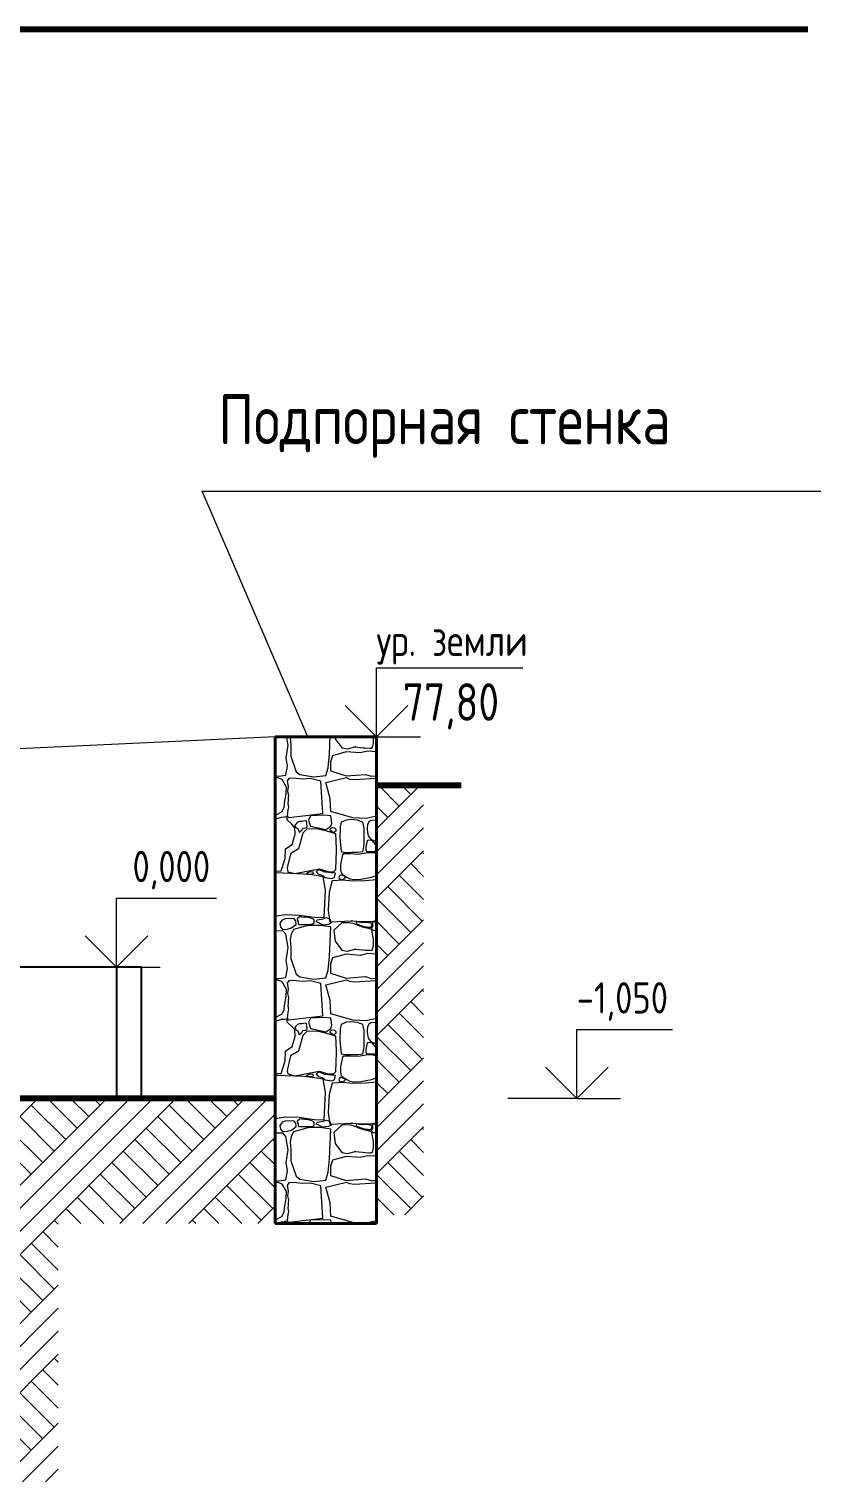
# Model space of a CAD drawing. Header units: feet. Extents: x -10410 to 374725, y -46422 to 88923.
# Drawn here: x 166549 to 172806, y -4114 to 7496 of the extents above; entities that cross this region are included whole.
import ezdxf
from ezdxf.enums import TextEntityAlignment as Align

# ---------------------------------------------------------------- set-up
doc = ezdxf.new("R2010")
doc.units = ezdxf.units.FT
doc.header["$MEASUREMENT"] = 0
doc.set_wipeout_variables(frame=1)
doc.linetypes.add('Wipeout_Contour', pattern=[1000, 0, -1000])
for name, color, linetype in [('Интерьер - Мебель', 7, 'Continuous'), ('Конструктив - Стены Несущие', 7, 'Continuous'), ('Местность - Рельеф', 7, 'Continuous')]:
    doc.layers.add(name, color=color, linetype=linetype)
for name, color, linetype, lineweight in [('Интерьер - Мебель_Ном._пера__1', 7, 'Continuous', 20), ('Конструктив - Перекрытия_Ном._пера__21', 7, 'Continuous', 40), ('Конструктив - Стены Несущие_Ном._пера__1', 7, 'Continuous', 20), ('Конструктив - Стены Несущие_Ном._пера__21', 7, 'Continuous', 40), ('Маркер - Оси_Ном._пера__1', 7, 'Continuous', 20), ('Местность - Рельеф_Ном._пера__1', 7, 'Continuous', 20), ('Местность - Рельеф_Ном._пера__120', 7, 'Continuous', 5), ('Местность - Рельеф_Ном._пера__41', 7, 'Continuous', 80)]:
    doc.layers.add(name, color=color, linetype=linetype, lineweight=lineweight)
doc.layers.add('Конструктив - Стены Несущие_Ном._пера__87', color=7, linetype='Continuous', lineweight=25, true_color=0x6a6a6a)
doc.layers.add('Местность - Рельеф_Ном._пера__118', color=7, linetype='Continuous', lineweight=5, true_color=0x573938)
doc.styles.add('СГЕНЕРИР_СТИЛЬ_2', font='CS_Gost2304.shx')
pattern_1 = [(45, (0, 0), (-275.7716, 275.7716), []), (45, (-91.9, 91.9), (-551.5433, 551.5433), []), (45, (-183.85, 183.85), (-551.5433, 551.5433), []), (135, (-275.77, 275.77), (91.92388, 91.92388), [390, -390])]

# ---------------------------------------------------------------- blocks, each defined once
blk = doc.blocks.new('Отметка высоты 18')
at = {"layer": 'Интерьер - Мебель_Ном._пера__1', "linetype": 'Continuous'}
for p, q in [((0, 0), (0, 550)), ((0, 550), (766, 550)), ((0, 0), (-250, 250)), ((0, 0), (250, 250)), ((0, 0), (-550, 0)), ((0, 0), (350, 0))]:
    blk.add_line(p, q, dxfattribs=at)
at = {"layer": 'Интерьер - Мебель_Ном._пера__1', "style": 'СГЕНЕРИР_СТИЛЬ_2'}
blk.add_attdef('ac_toplevel', text='', height=250, dxfattribs=at).set_placement((0, 603), align=Align.BOTTOM_LEFT)
blk = doc.blocks.new('Отметка высоты 18_2')
at = {"layer": 'Интерьер - Мебель_Ном._пера__1', "linetype": 'Continuous'}
for p, q in [((0, 0), (0, 550)), ((0, 550), (1168, 550)), ((0, 0), (-250, 250)), ((0, 0), (250, 250)), ((0, 0), (-550, 0)), ((0, 0), (350, 0))]:
    blk.add_line(p, q, dxfattribs=at)
at = {"layer": 'Интерьер - Мебель_Ном._пера__1', "style": 'СГЕНЕРИР_СТИЛЬ_2'}
blk.add_attdef('c1', text='', height=250, dxfattribs=at).set_placement((0, 570), align=Align.BOTTOM_LEFT)
blk = doc.blocks.new('Отметка высоты 18_3')
at = {"layer": 'Интерьер - Мебель_Ном._пера__1', "linetype": 'Continuous'}
for p, q in [((0, 0), (0, 550)), ((0, 550), (800, 550)), ((0, 0), (-250, 250)), ((0, 0), (250, 250)), ((0, 0), (-550, 0)), ((0, 0), (350, 0))]:
    blk.add_line(p, q, dxfattribs=at)
at = {"layer": 'Интерьер - Мебель_Ном._пера__1', "style": 'СГЕНЕРИР_СТИЛЬ_2'}
blk.add_attdef('ac_toplevel', text='', height=250, dxfattribs=at).set_placement((0, 603), align=Align.BOTTOM_LEFT)
blk = doc.blocks.new('*X328')
at = {"layer": 'Конструктив - Стены Несущие_Ном._пера__1', "linetype": 'Continuous'}
for p, q in [((168603, 1671), (168620, 1773)), ((168620, 1773), (168607, 1849)), ((168637, 1849), (168635, 1836)), ((168635, 1836), (168642, 1773)), ((168642, 1773), (168641, 1685)), ((168949, 1702), (168956, 1849)), ((168992, 1849), (168995, 1823)), ((168995, 1823), (169050, 1751)), ((169050, 1751), (169094, 1744)), ((169094, 1744), (169155, 1760)), ((169155, 1760), (169218, 1753)), ((169218, 1753), (169234, 1751)), ((169234, 1751), (169273, 1750)), ((169273, 1750), (169284, 1749)), ((169284, 1749), (169288, 1751)), ((169288, 1751), (169293, 1755)), ((169293, 1755), (169297, 1766)), ((169297, 1766), (169302, 1788)), ((169302, 1840), (169300, 1849)), ((169302, 1788), (169302, 1840)), ((168614, 1606), (168603, 1671)), ((168641, 1685), (168683, 1561)), ((168940, 1593), (168949, 1702)), ((168959, 1641), (168958, 1568)), ((168974, 1689), (168959, 1641)), ((169084, 1719), (168974, 1689)), ((169195, 1711), (169084, 1719)), ((169253, 1726), (169195, 1711)), ((169326, 1721), (169253, 1726)), ((168516, 1528), (168545, 1525)), ((168539, 1512), (168516, 1512)), ((168572, 1498), (168539, 1512)), ((168545, 1525), (168601, 1534)), ((168601, 1534), (168614, 1606)), ((168656, 1511), (168625, 1508)), ((168736, 1503), (168656, 1511)), ((168683, 1561), (168714, 1538)), ((168714, 1538), (168825, 1521)), ((168825, 1521), (168922, 1531)), ((168921, 1474), (169087, 1514)), ((168922, 1531), (168940, 1593)), ((168958, 1568), (169084, 1528)), ((169084, 1528), (169237, 1540)), ((169087, 1514), (169111, 1503)), ((169151, 1498), (169317, 1510)), ((169237, 1540), (169282, 1527)), ((169282, 1527), (169326, 1528)), ((169317, 1510), (169326, 1510)), ((168606, 1439), (168572, 1498)), ((168604, 1385), (168606, 1439)), ((168625, 1508), (168613, 1489)), ((168613, 1489), (168621, 1442)), ((168621, 1442), (168615, 1404)), ((168615, 1404), (168623, 1373)), ((168799, 1507), (168736, 1503)), ((168880, 1485), (168799, 1507)), ((168897, 1227), (168880, 1485)), ((168956, 1348), (168921, 1474)), ((169111, 1503), (169151, 1498)), ((168572, 1243), (168588, 1278)), ((168588, 1278), (168591, 1310)), ((168591, 1310), (168604, 1385)), ((168621, 1329), (168617, 1307)), ((168617, 1307), (168623, 1279)), ((168623, 1279), (168617, 1257)), ((168623, 1373), (168619, 1351)), ((168619, 1351), (168621, 1329)), ((168961, 1243), (168956, 1348)), ((168516, 1212), (168517, 1212)), ((168565, 1196), (168516, 1181)), ((168517, 1212), (168572, 1243)), ((168591, 1198), (168565, 1196)), ((168600, 1202), (168591, 1198)), ((168613, 1197), (168600, 1202)), ((168612, 1177), (168613, 1197)), ((168648, 1141), (168612, 1177)), ((168615, 1229), (168613, 1210)), ((168613, 1210), (168617, 1200)), ((168617, 1257), (168615, 1229)), ((168617, 1200), (168625, 1196)), ((168625, 1196), (168897, 1227)), ((168708, 1164), (168693, 1155)), ((168717, 1164), (168708, 1164)), ((168728, 1163), (168717, 1164)), ((168755, 1169), (168728, 1163)), ((168766, 1166), (168755, 1169)), ((168770, 1151), (168766, 1166)), ((168799, 1210), (168782, 1175)), ((168782, 1175), (168799, 1126)), ((168905, 1213), (168799, 1210)), ((168961, 1210), (168905, 1213)), ((169137, 1192), (168961, 1243)), ((168969, 1151), (168961, 1210)), ((169083, 1175), (169043, 1158)), ((169120, 1179), (169083, 1175)), ((169175, 1174), (169120, 1179)), ((169244, 1187), (169137, 1192)), ((169217, 1158), (169175, 1174)), ((169326, 1205), (169244, 1187)), ((169280, 1171), (169265, 1160)), ((169326, 1174), (169280, 1171)), ((168673, 1114), (168648, 1141)), ((168653, 981), (168675, 1061)), ((168680, 1143), (168673, 1134)), ((168673, 1134), (168673, 1126)), ((168673, 1126), (168685, 1113)), ((168675, 1061), (168673, 1114)), ((168693, 1155), (168680, 1143)), ((168685, 1113), (168697, 1107)), ((168697, 1107), (168704, 1085)), ((168737, 1070), (168702, 945)), ((168704, 1085), (168707, 1079)), ((168707, 1079), (168714, 1080)), ((168714, 1080), (168721, 1085)), ((168721, 1085), (168728, 1094)), ((168728, 1094), (168738, 1111)), ((168768, 1102), (168737, 1070)), ((168738, 1111), (168759, 1114)), ((168759, 1114), (168771, 1119)), ((168850, 1105), (168768, 1102)), ((168772, 1126), (168770, 1151)), ((168771, 1119), (168772, 1126)), ((168799, 1126), (168922, 1100)), ((168928, 1087), (168850, 1105)), ((168922, 1100), (168961, 1126)), ((168981, 1070), (168928, 1087)), ((168955, 1096), (168957, 1107)), ((168961, 1089), (168955, 1096)), ((168957, 1107), (168966, 1114)), ((168961, 1126), (168969, 1151)), ((168972, 1081), (168961, 1089)), ((168966, 1114), (168978, 1115)), ((168985, 1076), (168972, 1081)), ((168978, 1115), (168989, 1112)), ((168997, 1066), (168981, 1070)), ((168991, 1077), (168985, 1076)), ((168989, 1112), (169002, 1102)), ((168994, 1080), (168991, 1077)), ((169000, 1087), (168994, 1080)), ((169002, 1060), (168997, 1066)), ((169002, 1102), (169000, 1087)), ((169002, 1056), (169002, 1060)), ((169003, 1019), (169002, 1056)), ((169035, 1122), (169033, 1034)), ((169043, 1158), (169035, 1122)), ((169228, 1110), (169217, 1158)), ((169226, 983), (169227, 1074)), ((169227, 1074), (169228, 1110)), ((169254, 1136), (169250, 1114)), ((169250, 1114), (169251, 1095)), ((169251, 1095), (169259, 1050)), ((169265, 1160), (169254, 1136)), ((169259, 1050), (169280, 1022)), ((168596, 868), (168598, 944)), ((168598, 944), (168653, 981)), ((168702, 945), (168639, 906)), ((169002, 781), (169005, 933)), ((169005, 933), (169003, 1019)), ((169033, 1034), (169043, 924)), ((169217, 924), (169223, 946)), ((169223, 946), (169226, 983)), ((169251, 1009), (169240, 958)), ((169240, 958), (169240, 936)), ((169240, 936), (169243, 928)), ((169254, 1012), (169251, 1009)), ((169264, 1014), (169254, 1012)), ((169295, 1009), (169264, 1014)), ((169280, 1022), (169314, 1007)), ((169317, 980), (169295, 1009)), ((169314, 1007), (169326, 1005)), ((169326, 969), (169317, 980)), ((169326, 968), (169326, 969)), ((168565, 768), (168596, 868)), ((168639, 906), (168611, 792)), ((169053, 896), (169038, 820)), ((169038, 820), (169039, 777)), ((169043, 924), (169079, 917)), ((169060, 904), (169053, 896)), ((169078, 904), (169060, 904)), ((169119, 905), (169078, 904)), ((169079, 917), (169130, 918)), ((169182, 901), (169119, 905)), ((169130, 918), (169178, 918)), ((169178, 918), (169217, 924)), ((169222, 909), (169182, 901)), ((169262, 914), (169222, 909)), ((169243, 928), (169245, 924)), ((169245, 924), (169251, 923)), ((169251, 923), (169295, 923)), ((169296, 914), (169262, 914)), ((169295, 923), (169314, 924)), ((169322, 908), (169296, 914)), ((169314, 924), (169323, 926)), ((169326, 905), (169322, 908)), ((169323, 926), (169326, 929)), ((168516, 767), (168565, 768)), ((168526, 752), (168516, 750)), ((168743, 742), (168526, 752)), ((168611, 792), (168618, 762)), ((168618, 762), (168672, 749)), ((168672, 749), (168868, 785)), ((168812, 736), (168743, 742)), ((168766, 748), (168784, 762)), ((168769, 743), (168766, 748)), ((168804, 740), (168769, 743)), ((168784, 762), (168815, 763)), ((168823, 747), (168804, 740)), ((168901, 722), (168812, 736)), ((168815, 763), (168823, 747)), ((168867, 776), (168843, 765)), ((168843, 765), (168857, 745)), ((168857, 745), (168896, 733)), ((168916, 759), (168867, 776)), ((168868, 785), (168939, 763)), ((168896, 733), (168916, 717)), ((168918, 616), (168901, 722)), ((168966, 753), (168916, 759)), ((168916, 717), (168968, 707)), ((168939, 763), (168981, 762)), ((168999, 750), (168966, 753)), ((168968, 707), (168991, 717)), ((168981, 762), (169002, 781)), ((168991, 717), (168999, 750)), ((169030, 728), (169026, 718)), ((169026, 718), (169030, 706)), ((169033, 733), (169030, 728)), ((169030, 706), (169035, 703)), ((169041, 735), (169033, 733)), ((169035, 703), (169042, 701)), ((169039, 777), (169043, 752)), ((169064, 728), (169041, 735)), ((169042, 701), (169054, 701)), ((169043, 752), (169053, 739)), ((169053, 739), (169089, 718)), ((169054, 701), (169064, 706)), ((169075, 721), (169064, 728)), ((169064, 706), (169072, 710)), ((169072, 710), (169075, 715)), ((169075, 715), (169075, 721)), ((169089, 718), (169113, 706)), ((169113, 706), (169147, 699)), ((169147, 699), (169202, 702)), ((169202, 702), (169244, 711)), ((169326, 697), (169236, 690)), ((169244, 711), (169285, 719)), ((169285, 719), (169323, 731)), ((169323, 731), (169326, 732)), ((168909, 395), (168918, 616)), ((168948, 599), (168940, 451)), ((168971, 689), (168948, 599)), ((169059, 694), (168971, 689)), ((169134, 687), (169059, 694)), ((169236, 690), (169134, 687)), ((168516, 406), (168595, 420)), ((168571, 376), (168554, 352)), ((168554, 352), (168558, 323)), ((168596, 386), (168571, 376)), ((168595, 420), (168707, 416)), ((168665, 389), (168596, 386)), ((168681, 369), (168665, 389)), ((168684, 341), (168681, 369)), ((168707, 398), (168693, 385)), ((168693, 385), (168694, 372)), ((168694, 372), (168700, 364)), ((168700, 364), (168700, 356)), ((168700, 356), (168701, 347)), ((168707, 416), (168830, 399)), ((168714, 404), (168707, 398)), ((168729, 400), (168714, 404)), ((168751, 397), (168729, 400)), ((168775, 398), (168751, 397)), ((168802, 391), (168775, 398)), ((168814, 385), (168802, 391)), ((168825, 380), (168814, 385)), ((168818, 346), (168826, 351)), ((168829, 376), (168825, 380)), ((168826, 351), (168828, 359)), ((168828, 359), (168829, 367)), ((168829, 367), (168829, 376)), ((168830, 399), (168909, 395)), ((168843, 361), (168852, 379)), ((168864, 353), (168843, 361)), ((168852, 379), (168900, 385)), ((168894, 336), (168864, 353)), ((168900, 385), (168926, 395)), ((168926, 395), (168954, 382)), ((168940, 451), (168952, 362)), ((168964, 355), (168942, 341)), ((168952, 362), (169128, 371)), ((168954, 382), (168964, 355)), ((169050, 353), (168984, 295)), ((169107, 355), (169050, 353)), ((169151, 345), (169107, 355)), ((169128, 371), (169211, 365)), ((169165, 359), (169164, 352)), ((169164, 352), (169167, 345)), ((169169, 362), (169165, 359)), ((169176, 363), (169169, 362)), ((169181, 362), (169176, 363)), ((169185, 360), (169181, 362)), ((169187, 358), (169185, 360)), ((169200, 357), (169187, 358)), ((169239, 357), (169200, 357)), ((169211, 365), (169286, 365)), ((169265, 355), (169239, 357)), ((169275, 354), (169265, 355)), ((169284, 350), (169275, 354)), ((169287, 347), (169284, 350)), ((169286, 365), (169326, 372)), ((169294, 357), (169293, 351)), ((169293, 351), (169295, 340)), ((169297, 361), (169294, 357)), ((169302, 360), (169297, 361)), ((169317, 361), (169302, 360)), ((169326, 362), (169317, 361)), ((168517, 289), (168516, 289)), ((168579, 288), (168517, 289)), ((168558, 323), (168573, 304)), ((168573, 304), (168607, 301)), ((168601, 263), (168579, 288)), ((168620, 156), (168601, 263)), ((168607, 301), (168646, 313)), ((168644, 261), (168635, 220)), ((168662, 300), (168644, 261)), ((168646, 313), (168684, 341)), ((168692, 308), (168662, 300)), ((168740, 321), (168692, 308)), ((168701, 347), (168707, 341)), ((168707, 341), (168775, 341)), ((168785, 333), (168740, 321)), ((168775, 341), (168818, 346)), ((168831, 333), (168785, 333)), ((168876, 333), (168831, 333)), ((168961, 321), (168876, 333)), ((168942, 341), (168894, 336)), ((168949, 86), (168961, 321)), ((168984, 295), (168995, 206)), ((169185, 329), (169151, 345)), ((169167, 345), (169189, 337)), ((169224, 316), (169185, 329)), ((169189, 337), (169218, 328)), ((169218, 328), (169236, 323)), ((169246, 310), (169224, 316)), ((169236, 323), (169248, 322)), ((169270, 305), (169246, 310)), ((169248, 322), (169257, 319)), ((169257, 319), (169272, 318)), ((169280, 303), (169270, 305)), ((169272, 318), (169278, 318)), ((169278, 318), (169284, 320)), ((169288, 297), (169280, 303)), ((169284, 320), (169286, 323)), ((169288, 317), (169285, 310)), ((169285, 310), (169287, 302)), ((169286, 323), (169287, 327)), ((169289, 343), (169287, 347)), ((169287, 327), (169288, 334)), ((169287, 302), (169294, 297)), ((169288, 334), (169289, 338)), ((169294, 323), (169288, 317)), ((169294, 263), (169288, 297)), ((169289, 338), (169289, 343)), ((169295, 340), (169294, 323)), ((169294, 297), (169302, 295)), ((169302, 223), (169294, 263)), ((169302, 295), (169316, 293)), ((169316, 293), (169326, 293)), ((168603, 54), (168620, 156)), ((168635, 220), (168642, 157)), ((168642, 157), (168641, 69)), ((168995, 206), (169050, 135)), ((169050, 135), (169094, 127)), ((169094, 127), (169155, 143)), ((169155, 143), (169218, 137)), ((169218, 137), (169234, 134)), ((169234, 134), (169273, 134)), ((169273, 134), (169284, 132)), ((169284, 132), (169288, 135)), ((169288, 135), (169293, 139)), ((169293, 139), (169297, 150)), ((169297, 150), (169302, 171)), ((169302, 171), (169302, 223)), ((168614, -10), (168603, 54)), ((168641, 69), (168683, -56)), ((168940, -24), (168949, 86)), ((168959, 25), (168958, -48)), ((168974, 73), (168959, 25)), ((169084, 103), (168974, 73)), ((169195, 94), (169084, 103)), ((169253, 109), (169195, 94)), ((169326, 104), (169253, 109)), ((168516, -88), (168545, -91)), ((168539, -104), (168516, -105)), ((168572, -118), (168539, -104)), ((168545, -91), (168601, -83)), ((168601, -83), (168614, -10)), ((168625, -109), (168613, -128)), ((168656, -106), (168625, -109)), ((168736, -114), (168656, -106)), ((168683, -56), (168714, -79)), ((168714, -79), (168825, -96)), ((168799, -109), (168736, -114)), ((168880, -131), (168799, -109)), ((168825, -96), (168922, -85)), ((168921, -142), (169087, -103)), ((168922, -85), (168940, -24)), ((168958, -48), (169084, -88)), ((169084, -88), (169237, -76)), ((169087, -103), (169111, -113)), ((169111, -113), (169151, -118)), ((169151, -118), (169317, -106)), ((169237, -76), (169282, -90)), ((169282, -90), (169326, -89)), ((169317, -106), (169326, -107)), ((168606, -178), (168572, -118)), ((168591, -307), (168604, -232)), ((168604, -232), (168606, -178)), ((168613, -128), (168621, -175)), ((168621, -175), (168615, -212)), ((168615, -212), (168623, -244)), ((168897, -390), (168880, -131)), ((168956, -268), (168921, -142)), ((168572, -373), (168588, -338)), ((168588, -338), (168591, -307)), ((168621, -287), (168617, -310)), ((168617, -310), (168623, -338)), ((168623, -338), (168617, -360)), ((168623, -244), (168619, -266)), ((168619, -266), (168621, -287)), ((168961, -374), (168956, -268)), ((168516, -404), (168517, -404)), ((168565, -420), (168516, -436)), ((168517, -404), (168572, -373)), ((168591, -419), (168565, -420)), ((168600, -415), (168591, -419)), ((168613, -419), (168600, -415)), ((168612, -440), (168613, -419)), ((168648, -475), (168612, -440)), ((168615, -387), (168613, -407)), ((168613, -407), (168617, -417)), ((168617, -360), (168615, -387)), ((168617, -417), (168625, -421)), ((168625, -421), (168897, -390)), ((168693, -461), (168680, -473)), ((168708, -453), (168693, -461)), ((168717, -453), (168708, -453)), ((168728, -454), (168717, -453)), ((168755, -447), (168728, -454)), ((168766, -451), (168755, -447)), ((168770, -466), (168766, -451)), ((168799, -407), (168782, -441)), ((168782, -441), (168799, -490)), ((168905, -403), (168799, -407)), ((168961, -407), (168905, -403)), ((169137, -424), (168961, -374)), ((168969, -465), (168961, -407)), ((169043, -458), (169035, -495)), ((169083, -441), (169043, -458)), ((169120, -437), (169083, -441)), ((169175, -442), (169120, -437)), ((169244, -429), (169137, -424)), ((169217, -458), (169175, -442)), ((169228, -507), (169217, -458)), ((169326, -412), (169244, -429)), ((169265, -456), (169254, -481)), ((169280, -446), (169265, -456)), ((169326, -443), (169280, -446)), ((168673, -502), (168648, -475)), ((168653, -635), (168675, -555)), ((168680, -473), (168673, -483)), ((168673, -483), (168673, -490)), ((168673, -490), (168685, -504)), ((168675, -555), (168673, -502)), ((168685, -504), (168697, -509)), ((168697, -509), (168704, -532)), ((168737, -546), (168702, -671)), ((168704, -532), (168707, -538)), ((168707, -538), (168714, -537)), ((168714, -537), (168721, -532)), ((168721, -532), (168728, -523)), ((168728, -523), (168738, -506)), ((168768, -514), (168737, -546)), ((168738, -506), (168759, -503)), ((168759, -503), (168771, -498)), ((168850, -511), (168768, -514)), ((168772, -490), (168770, -466)), ((168771, -498), (168772, -490)), ((168799, -490), (168922, -517)), ((168928, -530), (168850, -511)), ((168922, -517), (168961, -490)), ((168981, -546), (168928, -530)), ((168955, -521), (168957, -510)), ((168961, -527), (168955, -521)), ((168957, -510), (168966, -503)), ((168961, -490), (168969, -465)), ((168972, -536), (168961, -527)), ((168966, -503), (168978, -501)), ((168985, -540), (168972, -536)), ((168978, -501), (168989, -505)), ((168997, -551), (168981, -546)), ((168991, -539), (168985, -540)), ((168989, -505), (169002, -514)), ((168994, -536), (168991, -539)), ((169000, -530), (168994, -536)), ((169002, -556), (168997, -551)), ((169002, -514), (169000, -530)), ((169002, -560), (169002, -556)), ((169003, -597), (169002, -560)), ((169035, -495), (169033, -583)), ((169226, -634), (169227, -543)), ((169227, -543), (169228, -507)), ((169254, -481), (169250, -503)), ((169250, -503), (169251, -521)), ((169251, -521), (169259, -567)), ((169259, -567), (169280, -594)), ((168596, -748), (168598, -672)), ((168598, -672), (168653, -635)), ((168702, -671), (168639, -710)), ((169002, -835), (169005, -684)), ((169005, -684), (169003, -597)), ((169033, -583), (169043, -692)), ((169043, -692), (169079, -699)), ((169178, -699), (169217, -692)), ((169217, -692), (169223, -670)), ((169223, -670), (169226, -634)), ((169251, -607), (169240, -659)), ((169240, -659), (169240, -681)), ((169240, -681), (169243, -688)), ((169243, -688), (169245, -693)), ((169245, -693), (169251, -694)), ((169254, -605), (169251, -607)), ((169251, -694), (169295, -694)), ((169264, -602), (169254, -605)), ((169295, -607), (169264, -602)), ((169280, -594), (169314, -610)), ((169317, -636), (169295, -607)), ((169295, -694), (169314, -692)), ((169314, -610), (169326, -612)), ((169314, -692), (169323, -690)), ((169326, -648), (169317, -636)), ((169323, -690), (169326, -688)), ((169326, -649), (169326, -648)), ((168565, -849), (168596, -748)), ((168639, -710), (168611, -825)), ((169053, -721), (169038, -796)), ((169038, -796), (169039, -840)), ((169060, -713), (169053, -721)), ((169078, -712), (169060, -713)), ((169119, -712), (169078, -712)), ((169079, -699), (169130, -699)), ((169182, -715), (169119, -712)), ((169130, -699), (169178, -699)), ((169222, -707), (169182, -715)), ((169262, -702), (169222, -707)), ((169296, -703), (169262, -702)), ((169322, -708), (169296, -703)), ((169326, -712), (169322, -708)), ((168516, -849), (168565, -849)), ((168526, -865), (168516, -866)), ((168743, -875), (168526, -865)), ((168611, -825), (168618, -854)), ((168618, -854), (168672, -868)), ((168672, -868), (168868, -832)), ((168812, -881), (168743, -875)), ((168766, -868), (168784, -855)), ((168769, -874), (168766, -868)), ((168804, -877), (168769, -874)), ((168784, -855), (168815, -854)), ((168823, -870), (168804, -877)), ((168901, -895), (168812, -881)), ((168815, -854), (168823, -870)), ((168867, -840), (168843, -852)), ((168843, -852), (168857, -872)), ((168857, -872), (168896, -884)), ((168916, -857), (168867, -840)), ((168868, -832), (168939, -853)), ((168896, -884), (168916, -900)), ((168918, -1001), (168901, -895)), ((168966, -864), (168916, -857)), ((168916, -900), (168968, -909)), ((168939, -853), (168981, -854)), ((168971, -927), (168948, -1018)), ((168999, -867), (168966, -864)), ((168968, -909), (168991, -900)), ((169059, -922), (168971, -927)), ((168981, -854), (169002, -835)), ((168991, -900), (168999, -867)), ((169030, -889), (169026, -899)), ((169026, -899), (169030, -911)), ((169033, -883), (169030, -889)), ((169030, -911), (169035, -914)), ((169041, -882), (169033, -883)), ((169035, -914), (169042, -915)), ((169039, -840), (169043, -865)), ((169064, -889), (169041, -882)), ((169042, -915), (169054, -916)), ((169043, -865), (169053, -877)), ((169053, -877), (169089, -898)), ((169054, -916), (169064, -911)), ((169134, -930), (169059, -922)), ((169075, -895), (169064, -889)), ((169064, -911), (169072, -907)), ((169072, -907), (169075, -902)), ((169075, -902), (169075, -895)), ((169089, -898), (169113, -911)), ((169113, -911), (169147, -918)), ((169236, -927), (169134, -930)), ((169147, -918), (169202, -915)), ((169202, -915), (169244, -906)), ((169326, -920), (169236, -927)), ((169244, -906), (169285, -897)), ((169285, -897), (169323, -886)), ((169323, -886), (169326, -884)), ((168909, -1221), (168918, -1001)), ((168948, -1018), (168940, -1165)), ((168516, -1210), (168595, -1197)), ((168571, -1240), (168554, -1265)), ((168554, -1265), (168558, -1294)), ((168596, -1231), (168571, -1240)), ((168595, -1197), (168707, -1200)), ((168665, -1228), (168596, -1231)), ((168646, -1303), (168684, -1275)), ((168681, -1247), (168665, -1228)), ((168684, -1275), (168681, -1247)), ((168707, -1219), (168693, -1232)), ((168693, -1232), (168694, -1245)), ((168694, -1245), (168700, -1252)), ((168700, -1252), (168700, -1260)), ((168700, -1260), (168701, -1269)), ((168701, -1269), (168707, -1275)), ((168707, -1200), (168830, -1218)), ((168714, -1213), (168707, -1219)), ((168707, -1275), (168775, -1275)), ((168729, -1216), (168714, -1213)), ((168751, -1219), (168729, -1216)), ((168775, -1219), (168751, -1219)), ((168802, -1225), (168775, -1219)), ((168775, -1275), (168818, -1271)), ((168814, -1231), (168802, -1225)), ((168825, -1236), (168814, -1231)), ((168818, -1271), (168826, -1266)), ((168829, -1241), (168825, -1236)), ((168826, -1266), (168828, -1257)), ((168828, -1257), (168829, -1250)), ((168829, -1250), (168829, -1241)), ((168830, -1218), (168909, -1221)), ((168843, -1256), (168852, -1238)), ((168864, -1263), (168843, -1256)), ((168852, -1238), (168900, -1231)), ((168894, -1280), (168864, -1263)), ((168942, -1275), (168894, -1280)), ((168900, -1231), (168926, -1222)), ((168926, -1222), (168954, -1235)), ((168940, -1165), (168952, -1254)), ((168964, -1262), (168942, -1275)), ((168952, -1254), (169128, -1246)), ((168954, -1235), (168964, -1262)), ((169050, -1264), (168984, -1321)), ((169107, -1261), (169050, -1264)), ((169151, -1272), (169107, -1261)), ((169128, -1246), (169211, -1252)), ((169185, -1288), (169151, -1272)), ((169165, -1258), (169164, -1265)), ((169164, -1265), (169167, -1272)), ((169169, -1254), (169165, -1258)), ((169167, -1272), (169189, -1280)), ((169176, -1253), (169169, -1254)), ((169181, -1254), (169176, -1253)), ((169185, -1256), (169181, -1254)), ((169187, -1258), (169185, -1256)), ((169200, -1259), (169187, -1258)), ((169239, -1259), (169200, -1259)), ((169211, -1252), (169286, -1252)), ((169265, -1261), (169239, -1259)), ((169275, -1263), (169265, -1261)), ((169284, -1267), (169275, -1263)), ((169287, -1270), (169284, -1267)), ((169286, -1252), (169326, -1244)), ((169289, -1274), (169287, -1270)), ((169289, -1278), (169289, -1274)), ((169294, -1259), (169293, -1266)), ((169293, -1266), (169295, -1277)), ((169297, -1256), (169294, -1259)), ((169295, -1277), (169294, -1293)), ((169302, -1256), (169297, -1256)), ((169317, -1255), (169302, -1256)), ((169326, -1255), (169317, -1255)), ((168517, -1327), (168516, -1327)), ((168579, -1328), (168517, -1327)), ((168558, -1294), (168573, -1312)), ((168573, -1312), (168607, -1315)), ((168601, -1353), (168579, -1328)), ((168620, -1460), (168601, -1353)), ((168607, -1315), (168646, -1303)), ((168644, -1356), (168635, -1397)), ((168662, -1317), (168644, -1356)), ((168692, -1308), (168662, -1317)), ((168740, -1296), (168692, -1308)), ((168785, -1283), (168740, -1296)), ((168831, -1283), (168785, -1283)), ((168876, -1283), (168831, -1283)), ((168961, -1296), (168876, -1283)), ((168949, -1531), (168961, -1296)), ((168984, -1321), (168995, -1410)), ((169224, -1300), (169185, -1288)), ((169189, -1280), (169218, -1289)), ((169218, -1289), (169236, -1293)), ((169246, -1306), (169224, -1300)), ((169236, -1293), (169248, -1295)), ((169270, -1312), (169246, -1306)), ((169248, -1295), (169257, -1298)), ((169257, -1298), (169272, -1299)), ((169280, -1314), (169270, -1312)), ((169272, -1299), (169278, -1298)), ((169278, -1298), (169284, -1296)), ((169288, -1320), (169280, -1314)), ((169284, -1296), (169286, -1293)), ((169288, -1299), (169285, -1307)), ((169285, -1307), (169287, -1314)), ((169286, -1293), (169287, -1289)), ((169287, -1289), (169288, -1283)), ((169287, -1314), (169294, -1320)), ((169288, -1283), (169289, -1278)), ((169294, -1293), (169288, -1299)), ((169294, -1353), (169288, -1320)), ((169294, -1320), (169302, -1322)), ((169302, -1393), (169294, -1353)), ((169302, -1322), (169316, -1323)), ((169302, -1445), (169302, -1393)), ((169316, -1323), (169326, -1323)), ((168603, -1562), (168620, -1460)), ((168635, -1397), (168642, -1460)), ((168642, -1460), (168641, -1548)), ((168995, -1410), (169050, -1482)), ((169050, -1482), (169094, -1489)), ((169094, -1489), (169155, -1473)), ((169155, -1473), (169218, -1480)), ((169253, -1507), (169195, -1522)), ((169218, -1480), (169234, -1482)), ((169234, -1482), (169273, -1483)), ((169326, -1512), (169253, -1507)), ((169273, -1483), (169284, -1484)), ((169284, -1484), (169288, -1482)), ((169288, -1482), (169293, -1478)), ((169293, -1478), (169297, -1467)), ((169297, -1467), (169302, -1445)), ((168614, -1627), (168603, -1562)), ((168641, -1548), (168683, -1672)), ((168940, -1640), (168949, -1531)), ((168959, -1592), (168958, -1665)), ((168974, -1544), (168959, -1592)), ((169084, -1514), (168974, -1544)), ((169195, -1522), (169084, -1514)), ((168516, -1705), (168545, -1708)), ((168539, -1721), (168516, -1721)), ((168572, -1735), (168539, -1721)), ((168545, -1708), (168601, -1699)), ((168606, -1794), (168572, -1735)), ((168601, -1699), (168614, -1627)), ((168625, -1725), (168613, -1744)), ((168656, -1722), (168625, -1725)), ((168736, -1730), (168656, -1722)), ((168683, -1672), (168714, -1695)), ((168714, -1695), (168825, -1712)), ((168799, -1726), (168736, -1730)), ((168880, -1748), (168799, -1726)), ((168825, -1712), (168922, -1702)), ((168921, -1759), (169087, -1719)), ((168922, -1702), (168940, -1640)), ((168958, -1665), (169084, -1705)), ((169084, -1705), (169237, -1693)), ((169087, -1719), (169111, -1730)), ((169111, -1730), (169151, -1735)), ((169151, -1735), (169317, -1723)), ((169237, -1693), (169282, -1706)), ((169282, -1706), (169326, -1705)), ((169317, -1723), (169326, -1723)), ((168591, -1923), (168604, -1848)), ((168604, -1848), (168606, -1794)), ((168613, -1744), (168621, -1791)), ((168621, -1791), (168615, -1829)), ((168615, -1829), (168623, -1860)), ((168897, -2006), (168880, -1748)), ((168956, -1885), (168921, -1759)), ((168572, -1990), (168588, -1955)), ((168588, -1955), (168591, -1923)), ((168621, -1904), (168617, -1926)), ((168617, -1926), (168623, -1954)), ((168623, -1954), (168617, -1976)), ((168623, -1860), (168619, -1882)), ((168619, -1882), (168621, -1904)), ((168961, -1990), (168956, -1885)), ((168516, -2021), (168517, -2021)), ((168517, -2021), (168572, -1990)), ((168565, -2037), (168523, -2050)), ((168591, -2035), (168565, -2037)), ((168600, -2031), (168591, -2035)), ((168613, -2036), (168600, -2031)), ((168612, -2050), (168613, -2036)), ((168615, -2004), (168613, -2023)), ((168613, -2023), (168617, -2033)), ((168617, -1976), (168615, -2004)), ((168617, -2033), (168625, -2037)), ((168625, -2037), (168897, -2006)), ((168799, -2023), (168786, -2050)), ((168905, -2020), (168799, -2023)), ((168961, -2023), (168905, -2020)), ((169137, -2041), (168961, -1990)), ((168965, -2050), (168961, -2023)), ((169244, -2046), (169137, -2041)), ((169326, -2028), (169244, -2046))]:
    blk.add_line(p, q, dxfattribs=at)
for p in [(169155, 1760), (169288, 1751), (169288, 1751), (168997, 1066), (169128, 371), (169155, 143), (169288, 135), (169288, 135), (168997, -551), (169128, -1246), (169155, -1473), (169288, -1482), (169288, -1482)]:
    blk.add_point(p, dxfattribs=at)
blk = doc.blocks.new('Штриховка_107', base_point=(0, 0))
at = {"layer": 'Конструктив - Стены Несущие_Ном._пера__1', "linetype": 'Continuous'}
blk.add_blockref('*X328', (0, 0), dxfattribs=at)

msp = doc.modelspace()

# ---------------------------------------------------------------- linework, layer by layer
at = {"layer": 'Конструктив - Перекрытия_Ном._пера__21', "linetype": 'Continuous'}
msp.add_line((168515.66637, 1840.82138), (169326.19213, 1840.82138), dxfattribs=at)
at = {"layer": 'Местность - Рельеф_Ном._пера__1', "linetype": 'Continuous'}
for p, q in [((168776.19213, 1840.82138), (167934.0601, 3803.00574)), ((167934.0601, 3803.00574), (173517.31239, 3803.00574))]:
    msp.add_line(p, q, dxfattribs=at)
at = {"layer": 'Местность - Рельеф_Ном._пера__120', "linetype": 'Continuous'}
msp.add_line((168515.66637, 1840.82138), (166218.16301, 1733.27666), dxfattribs=at)
at = {"layer": 'Местность - Рельеф_Ном._пера__41', "linetype": 'Continuous'}
msp.add_line((160418.42452, 7495.90048), (172772.52187, 7495.90048), dxfattribs=at)

# ---------------------------------------------------------------- block references
at = {"layer": 'Интерьер - Мебель', "linetype": 'Continuous'}
ref = msp.add_blockref('Отметка высоты 18_2', (169326.19213, 1840.82138), dxfattribs=dict(at, zscale=1000))
ref.add_attrib('c1', 'ур. земли', dxfattribs={"layer": 'Интерьер - Мебель_Ном._пера__1', "color": 7, "height": 250, "style": 'СГЕНЕРИР_СТИЛЬ_2'}).set_placement((169326.19213, 2410.82198), align=Align.BOTTOM_LEFT)
ref = msp.add_blockref('Отметка высоты 18', (170926.18934, -1049.65579), dxfattribs=dict(at, zscale=1000))
ref.add_attrib('ac_toplevel', '-1,050', dxfattribs={"layer": 'Интерьер - Мебель_Ном._пера__1', "color": 7, "height": 250, "style": 'СГЕНЕРИР_СТИЛЬ_2'}).set_placement((170926.18934, -446.20063), align=Align.BOTTOM_LEFT)

# ---------------------------------------------------------------- texts
at = {"layer": 'Маркер - Оси_Ном._пера__1', "linetype": 'Continuous', "attachment_point": 4, "style": 'СГЕНЕРИР_СТИЛЬ_2'}
for s, insert, char_height in [('\\A1;{\\FCS_Gost2304.shx;Подпорная стенка}', (168062.24292, 4323.41259), 400), ('\\A1;{\\FCS_Gost2304.shx;77,80}', (169536.41012, 2083.34563), 300)]:
    msp.add_mtext(s, dxfattribs=dict(at, insert=insert, char_height=char_height))

# ---------------------------------------------------------------- wipeouts: each hides what was drawn before it
at = {"color": 254, "linetype": 'Wipeout_Contour', "lineweight": 0, "ltscale": 1497902.116671698}
msp.add_wipeout([(166298.16299, -299.99999), (166148.16293, -299.99999), (166148.16301, -563.00001), (166167.16301, -563.00001), (166167.16301, -613), (166167.16299, -1049.99999), (167247.80263, -1050.00001), (167247.80263, -0.00001), (166298.16299, -0.00001)], dxfattribs=at).dxf.layer = 'Конструктив - Стены Несущие'

# ---------------------------------------------------------------- next in the draw order: wipeouts: each hides what was drawn before it
at = {"color": 254, "linetype": 'Wipeout_Contour', "lineweight": 0, "ltscale": 669397.798535}
msp.add_wipeout([(167247.80263, 0), (167247.80263, -1050.00001), (167447.80262, -1050.00001), (167447.80262, 0)], dxfattribs=at).dxf.layer = 'Конструктив - Стены Несущие'

# ---------------------------------------------------------------- next in the draw order: linework, layer by layer
at = {"layer": 'Конструктив - Стены Несущие_Ном._пера__87', "linetype": 'Continuous'}
for p, q in [((167247.80261, 0), (166298.163, 0)), ((167447.80261, 0), (167247.80261, 0))]:
    msp.add_line(p, q, dxfattribs=at)

# ---------------------------------------------------------------- next in the draw order: block references
at = {"layer": 'Интерьер - Мебель', "linetype": 'Continuous'}
ref = msp.add_blockref('Отметка высоты 18_3', (167247.80261, 0), dxfattribs=dict(at, zscale=1000))
ref.add_attrib('ac_toplevel', ' 0,000', dxfattribs={"layer": 'Интерьер - Мебель_Ном._пера__1', "color": 7, "height": 250, "style": 'СГЕНЕРИР_СТИЛЬ_2'}).set_placement((167247.80261, 603.45515), align=Align.BOTTOM_LEFT)

# ---------------------------------------------------------------- next in the draw order: wipeouts: each hides what was drawn before it
at = {"color": 254, "linetype": 'Wipeout_Contour', "lineweight": 0, "ltscale": 3234304.132017866}
msp.add_wipeout([(153816.54679, -1049.99989), (153816.54679, -2049.9999), (155650.12751, -2049.9999), (155650.12751, -3672.67613), (155650.12751, -4114.14605), (166148.16293, -4114.14605), (166782.8501, -4114.14605), (166782.8501, -3672.67613), (166782.8501, -2049.9999), (168515.66635, -2049.9999), (168515.66635, -1049.99989), (166782.8501, -1049.99989), (166445.60584, -1049.99989), (166148.16293, -1049.99989), (166148.16293, -2049.9999), (166148.16293, -3672.67613), (156148.163, -3672.67613), (156148.163, -2049.9999), (156148.163, -1049.99989), (155650.12751, -1049.99989)], dxfattribs=at).dxf.layer = 'Местность - Рельеф'

# ---------------------------------------------------------------- next in the draw order: hatches: boundary and pattern name
at = {"layer": 'Местность - Рельеф_Ном._пера__118', "linetype": 'Continuous'}
h = msp.add_hatch(dxfattribs=at)
h.set_pattern_fill('ГРУНТ_02', color=256, style=0, pattern_type=2)
h.set_pattern_definition(pattern_1)
h.paths.add_polyline_path([(153816.54679, -1049.99989), (153816.54679, -2049.9999), (155650.12751, -2049.9999), (155650.12751, -3672.67613), (155650.12751, -4114.14605), (166148.16293, -4114.14605), (166782.8501, -4114.14605), (166782.8501, -3672.67613), (166782.8501, -2049.9999), (168515.66635, -2049.9999), (168515.66635, -1049.99989), (166782.8501, -1049.99989), (166445.60584, -1049.99989), (166148.16293, -1049.99989), (166148.16293, -2049.9999), (166148.16293, -3672.67613), (156148.163, -3672.67613), (156148.163, -2049.9999), (156148.163, -1049.99989), (155650.12751, -1049.99989)])

# ---------------------------------------------------------------- next in the draw order: linework, layer by layer
at = {"layer": 'Конструктив - Перекрытия_Ном._пера__21', "linetype": 'Continuous'}
for p, q in [((168515.66637, -2050), (168515.66637, 1840.82138)), ((169326.19213, -2050), (168515.66637, -2050))]:
    msp.add_line(p, q, dxfattribs=at)
at = {"layer": 'Конструктив - Стены Несущие_Ном._пера__21', "linetype": 'Continuous'}
msp.add_line((168515.66637, -1050), (168515.66637, 1840.82138), dxfattribs=at)
at = {"layer": 'Конструктив - Стены Несущие_Ном._пера__87', "linetype": 'Continuous'}
for p, q in [((167247.80261, 0), (167247.80261, -1050)), ((167447.80261, -1050), (167447.80261, 0))]:
    msp.add_line(p, q, dxfattribs=at)
at = {"layer": 'Местность - Рельеф_Ном._пера__41', "linetype": 'Continuous', "flags": 128}
msp.add_lwpolyline([(168515.66637, -1050), (166445.60585, -1050), (166148.16301, -1050)], dxfattribs=at)

# ---------------------------------------------------------------- next in the draw order: block references
at = {"layer": 'Конструктив - Стены Несущие_Ном._пера__1', "linetype": 'Continuous'}
msp.add_blockref('Штриховка_107', (0, 0), dxfattribs=at)

# ---------------------------------------------------------------- next in the draw order: wipeouts: each hides what was drawn before it
at = {"color": 254, "linetype": 'Wipeout_Contour', "lineweight": 0, "ltscale": 678092.80134}
msp.add_wipeout([(169326.19213, 1453.1037), (169702.43077, 1453.1037), (169702.43077, -1978.84594), (169326.19213, -1978.84594)], dxfattribs=at).dxf.layer = 'Местность - Рельеф'

# ---------------------------------------------------------------- next in the draw order: hatches: boundary and pattern name
at = {"layer": 'Местность - Рельеф_Ном._пера__118', "linetype": 'Continuous'}
h = msp.add_hatch(dxfattribs=at)
h.set_pattern_fill('ГРУНТ_02', color=256, style=0, pattern_type=2)
h.set_pattern_definition(pattern_1)
h.paths.add_polyline_path([(169326.19213, 1453.1037), (169702.43077, 1453.1037), (169702.43077, -1978.84594), (169326.19213, -1978.84594)])

# ---------------------------------------------------------------- next in the draw order: linework, layer by layer
at = {"layer": 'Конструктив - Перекрытия_Ном._пера__21', "linetype": 'Continuous'}
msp.add_line((169326.19213, 1840.82138), (169326.19213, -2050), dxfattribs=at)
at = {"layer": 'Местность - Рельеф_Ном._пера__41', "linetype": 'Continuous', "flags": 128}
msp.add_lwpolyline([(169326.19213, 1453.1037), (170001.86262, 1453.1037)], dxfattribs=at)

doc.saveas('drawing.dxf')
